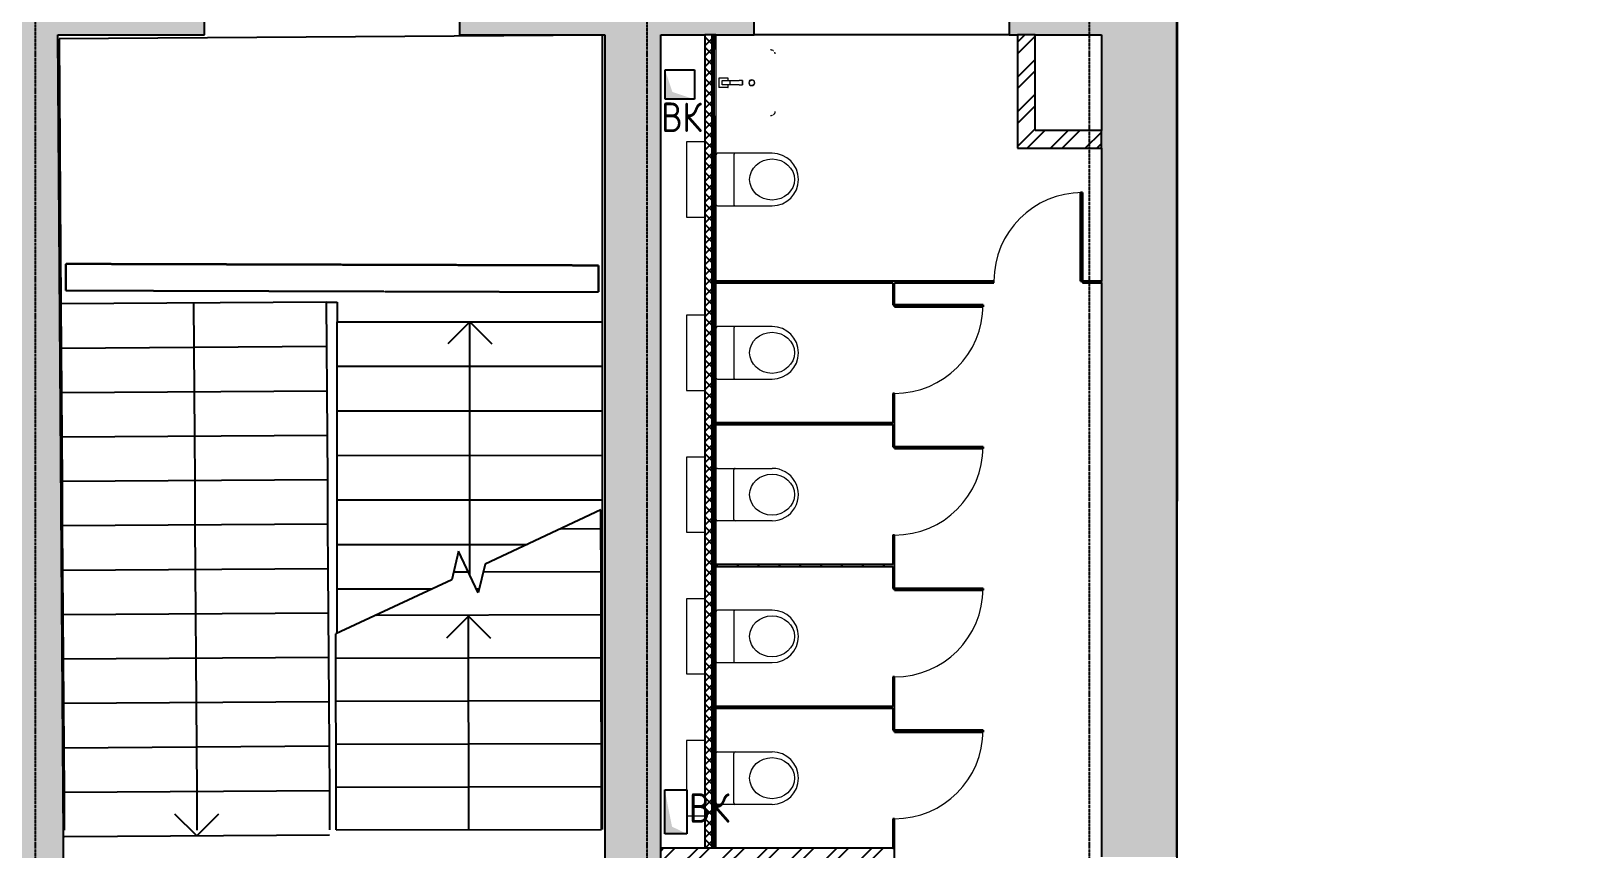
# Model space of a CAD drawing. Header units: millimetres. Extents: x -33838 to 476301, y -41806 to 120107.
# Drawn here: x 111670 to 122257, y 15036 to 20583 of the extents above; entities that cross this region are included whole.
import ezdxf

# ---------------------------------------------------------------- set-up
doc = ezdxf.new("R2010")
doc.units = ezdxf.units.MM
for name, pattern in [('ADSK_Линия сетки', [25, 20, -2.5, 0, -2.5]), ('ADSK_Сверху', [4.5, 3, -1.5]), ('ADSK_Снесено', [4.5, 3, -1.5])]:
    doc.linetypes.add(name, pattern=pattern)
for name, color, linetype, lineweight in [('Аннотация', 7, 'Continuous', 9), ('Двери', 251, 'Continuous', 18), ('Каркас', 7, 'Continuous', 18), ('Лестницы', 7, 'Continuous', 18), ('Сантехника', 251, 'Continuous', 18), ('Стрелки вверх', 7, 'Continuous', 18), ('Узлы', 7, 'Continuous', 18)]:
    doc.layers.add(name, color=color, linetype=linetype, lineweight=lineweight)
for name, color, linetype, lineweight, true_color in [('Линии', 7, 'Continuous', 9, 0x00a600), ('Обобщенные модели', 5, 'Continuous', 18, 0x0000ff), ('Стены внутренние', 5, 'Continuous', 18, 0x0000ff), ('Стены наружные', 1, 'ADSK_Снесено', 18, 0xff0000), ('Стены штриховка', 5, 'Continuous', 18, 0x0000ff)]:
    doc.layers.add(name, color=color, linetype=linetype, lineweight=lineweight, true_color=true_color)
doc.styles.add('GOST Common_2', font='GOST Common_0.ttf', dxfattribs={"width": 0.9, "height": 250})
pattern_1 = [(45, (108139.4, 150), (-117.8655, 117.8655), []), (45, (108217.98, 150), (-117.8655, 117.8655), [])]
pattern_2 = [(45, (108139.4, 150), (-70.7107, 70.7107), [])]

# ---------------------------------------------------------------- blocks, each defined once
blk = doc.blocks.new('Дверь-Одинарная-Панель - 600 x 2150 мм с_у-1872435-02 План 2-го этажа маркировочный')
at = {"layer": 'Двери', "lineweight": 30}
for p, q in [((300, 606), (288, 606)), ((288, 606), (288, 6)), ((300, 6), (300, 606)), ((288, 6), (300, 6))]:
    blk.add_line(p, q, dxfattribs=at)
at = {"layer": 'Двери'}
blk.add_arc((300, 6), 600, 90, 180, dxfattribs=at)
blk = doc.blocks.new('Дверь-Одинарная-Панель - 600 x 2150 мм с_у-1872436-02 План 2-го этажа маркировочный')
at = {"layer": 'Двери', "lineweight": 30}
for p, q in [((288, -6), (300, -6)), ((288, -606), (288, -6)), ((300, -6), (300, -606)), ((300, -606), (288, -606))]:
    blk.add_line(p, q, dxfattribs=at)
at = {"layer": 'Двери'}
blk.add_arc((300, -6), 600, 180, 270, dxfattribs=at)
blk = doc.blocks.new('Туалет подвесной-Moderna R-Laufen - 000 White-2284892-02 План 2-го этажа маркировочный')
at = {"layer": 'Обобщенные модели'}
for p, q in [((-53, 419), (-53, 47)), ((303, 47), (303, 419)), ((-43, 158), (293, 158))]:
    blk.add_line(p, q, dxfattribs=at)
for centre, radius, start, end in [((125, 419), 178, 360, 180), ((-43, 168), 9.89, 180, 270), ((293, 168), 9.89, 270, 360), ((-43, 47), 9.89, 180, 270), ((293, 47), 9.89, 270, 360)]:
    blk.add_arc(centre, radius, start, end, dxfattribs=at)
blk.add_ellipse((125, 418), major_axis=(0, 152), ratio=0.916517, dxfattribs=at)
at = {"layer": 'Сантехника'}
for p, q in [((-130, -38), (-130, -163)), ((380, -163), (380, -38)), ((-130, -163), (380, -163))]:
    blk.add_line(p, q, dxfattribs=at)
blk = doc.blocks.new('Parametric_Porcelain_bathroom_sink_20774 - 450х400мм-2289802-02 План 2-го этажа маркировочный')
at = {"layer": 'Сантехника'}
for p, q in [((-89, 381), (-88, 381)), ((343, 377), (344, 376)), ((110, 167), (140, 167)), ((110, 167), (110, 144)), ((140, 167), (110, 167)), ((110, 84), (110, 144)), ((140, 144), (140, 167)), ((140, 144), (140, 84)), ((93, 69), (93, 9)), ((110, 71), (95, 71)), ((95, 8), (155, 8)), ((110, 49), (110, 84)), ((140, 84), (110, 84)), ((110, 29), (110, 49)), ((140, 29), (110, 29)), ((140, 84), (140, 49)), ((155, 71), (140, 71)), ((140, 49), (140, 29)), ((156, 9), (156, 69)), ((-100, -13), (-95, -13)), ((-95, -13), (-90, -13)), ((-90, -13), (340, -13)), ((340, -13), (345, -13)), ((345, -13), (350, -13))]:
    blk.add_line(p, q, dxfattribs=at)
at = {"layer": 'Сантехника', "flags": 128}
for points in [[(-100, 358), (-100, 359), (-100, 360), (-100, 361), (-100, 362), (-99, 363), (-99, 365)], [(-98, 367), (-98, 368), (-98, 369), (-97, 370), (-97, 371)], [(-95, 373), (-95, 374), (-94, 375), (-93, 376), (-93, 377)], [(-83, 385), (-82, 385), (-81, 385), (-80, 386)], [(-77, 387), (-76, 387), (-75, 387), (-74, 387), (-73, 387), (-72, 387), (-70, 387), (-70, 387)], [(320, 387), (321, 387), (322, 387), (324, 387), (325, 387), (326, 387), (327, 387)], [(329, 386), (331, 386), (332, 385), (333, 385), (334, 384)], [(336, 383), (337, 382), (338, 382), (339, 381), (340, 380)], [(347, 371), (348, 369), (348, 368), (348, 367)], [(349, 365), (349, 364), (350, 363), (350, 361), (350, 360), (350, 359), (350, 358), (350, 358)]]:
    blk.add_lwpolyline(points, dxfattribs=at)
at = {"layer": 'Сантехника'}
for centre, radius, start, end in [((125, 230), 20, 0, 180), ((125, 230), 20, 180, 360), ((125, 230), 18.2, 165.1578, 180), ((125, 230), 18.2, 180, 191.3408), ((125, 230), 16.3, 175.3673, 180), ((125, 230), 16.3, 175.3673, 180), ((125, 230), 16.3, 180, 198.6206), ((125, 230), 16.3, 180, 198.6206), ((125, 230), 18.2, 208.9833, 219.7338), ((125, 230), 18.2, 95.8453, 146.6627), ((125, 230), 16.3, 216.8749, 225), ((125, 230), 16.3, 216.8749, 225), ((125, 230), 18.2, 225, 229.4056), ((125, 230), 18.2, 232.7593, 242.7191), ((125, 230), 18.2, 265.131, 274.1833), ((125, 230), 18.2, 85.131, 94.1833), ((125, 230), 18.2, 275.8453, 326.6627), ((125, 230), 18.2, 52.7593, 62.7191), ((125, 230), 16.3, 36.8749, 45), ((125, 230), 16.3, 36.8749, 45), ((125, 230), 18.2, 45, 49.4056), ((125, 230), 18.2, 28.9833, 39.7338), ((125, 230), 16.3, 0, 18.6206), ((125, 230), 16.3, 0, 18.6206), ((125, 230), 16.3, 355.3673, 360), ((125, 230), 16.3, 355.3673, 360), ((125, 230), 18.2, 0, 11.3408), ((125, 230), 18.2, 345.1578, 360), ((95, 69), 1.87, 90, 180), ((95, 69), 1.87, 120, 150), ((95, 69), 1.87, 120, 150), ((95, 69), 1.87, 120, 150), ((95, 9), 1.49, 180, 270), ((155, 69), 1.87, 0, 90), ((155, 9), 1.49, 270, 360), ((155, 69), 1.87, 30, 60), ((155, 69), 1.87, 30, 60), ((155, 69), 1.87, 30, 60)]:
    blk.add_arc(centre, radius, start, end, dxfattribs=at)
blk = doc.blocks.new('Туалет подвесной-Moderna R-Laufen - 000 White-2285251-02 План 2-го этажа маркировочный')
at = {"layer": 'Обобщенные модели'}
for p, q in [((-53, -419), (-53, -47)), ((303, -47), (303, -419)), ((-43, -158), (293, -158))]:
    blk.add_line(p, q, dxfattribs=at)
for centre, radius, start, end in [((-43, -47), 9.89, 90, 180), ((293, -47), 9.89, 0, 90), ((-43, -168), 9.89, 90, 180), ((293, -168), 9.89, 0, 90), ((125, -419), 178, 180, 0)]:
    blk.add_arc(centre, radius, start, end, dxfattribs=at)
blk.add_ellipse((125, -418), major_axis=(0, 152), ratio=0.916517, dxfattribs=at)
at = {"layer": 'Сантехника'}
for p, q in [((380, 163), (-130, 163)), ((-130, 163), (-130, 38)), ((380, 38), (380, 163))]:
    blk.add_line(p, q, dxfattribs=at)

msp = doc.modelspace()

# ---------------------------------------------------------------- hatches: boundary and pattern name
at = {"layer": 'Стены внутренние', "lineweight": 25, "true_color": 0x636466}
for points in [[(111524.61942, 12721.13609), (111904.61833, 12722.6275), (111849.52038, 20558.63165), (111572.89859, 20558.63165), (111572.79445, 20560.99148), (111469.49439, 20560.99148), (111523.73081, 12847.51427)], [(115560.20712, 13116.97772), (115940.20712, 13118.46913), (115940.20712, 20558.63165), (115560.20712, 20558.63165), (115560.20712, 14580.76738)]]:
    msp.add_hatch(color=251, dxfattribs=at).paths.add_polyline_path(points)
h = msp.add_hatch(dxfattribs=at)
h.set_pattern_fill('FP_3', color=251, style=0, pattern_type=2)
h.set_pattern_definition([(45, (108139.4, 150), (-35.35534, 35.35534), []), (135, (108139.4, 150), (-35.35534, -35.35534), [])])
h.paths.add_polyline_path([(116290.20712, 15040.11752), (116290.20712, 20558.63165), (116240.20712, 20558.63165), (116240.20712, 15040.11752)])
h = msp.add_hatch(dxfattribs=at)
h.set_pattern_fill('FP_2', color=251, style=0, pattern_type=2)
h.set_pattern_definition(pattern_1)
h.paths.add_polyline_path([(118480.71759, 19908.63165), (118480.71759, 20558.63165), (118360.71759, 20558.63165), (118360.71759, 19908.63165)])
h = msp.add_hatch(dxfattribs=at)
h.set_pattern_fill('FP_2', color=251, style=0, pattern_type=2)
h.set_pattern_definition(pattern_1)
h.paths.add_polyline_path([(118360.71759, 19788.63165), (118930.71759, 19788.63165), (118930.71759, 19908.63165), (118360.71759, 19908.63165)])
h = msp.add_hatch(dxfattribs=at)
h.set_pattern_fill('FP_4', color=251, style=0, pattern_type=2)
h.set_pattern_definition(pattern_2)
h.paths.add_polyline_path([(116315.20712, 18876.11752), (118200.97335, 18876.11752), (118200.97335, 18888.11752), (116315.20712, 18888.11752)])
h.paths.add_polyline_path([(118930.71759, 18876.11752), (118930.71759, 18888.11752), (118800.97335, 18888.11752), (118800.97335, 18876.11752)])
h = msp.add_hatch(dxfattribs=at)
h.set_pattern_fill('FP_4', color=251, style=0, pattern_type=2)
h.set_pattern_definition(pattern_2)
h.paths.add_polyline_path([(117515.20712, 15040.11752), (117527.20712, 15040.11752), (117527.20712, 15240.11752), (117515.20712, 15240.11752)])
h.paths.add_polyline_path([(117515.20712, 15840.11752), (117527.20712, 15840.11752), (117527.20712, 16202.11752), (117515.20712, 16202.11752), (117515.20712, 15990.11752)])
h.paths.add_polyline_path([(117515.20712, 16802.11752), (117527.20712, 16802.11752), (117527.20712, 17164.11752), (117515.20712, 17164.11752), (117515.20712, 16952.11752)])
h.paths.add_polyline_path([(117515.20712, 17764.11752), (117527.20712, 17764.11752), (117527.20712, 18126.11752), (117515.20712, 18126.11752), (117515.20712, 17914.11752)])
h.paths.add_polyline_path([(117527.20712, 18726.11752), (117527.20712, 18876.11752), (117515.20712, 18875.9038), (117515.20712, 18726.11752)])
h = msp.add_hatch(dxfattribs=at)
h.set_pattern_fill('FP_4', color=251, style=0, pattern_type=2)
h.set_pattern_definition(pattern_2)
h.paths.add_polyline_path([(116696.98823, 17914.11752), (117515.20712, 17914.11752), (117515.20712, 17926.11752), (116315.20712, 17926.11752), (116315.20712, 17914.11752), (116325.09603, 17914.11752)])
h = msp.add_hatch(dxfattribs=at)
h.set_pattern_fill('FP_4', color=251, style=0, pattern_type=2)
h.set_pattern_definition(pattern_2)
h.paths.add_polyline_path([(117128.48689, 16952.11752), (117515.20712, 16952.11752), (117515.20712, 16964.11752), (116315.20712, 16964.11752), (116315.20712, 16952.11752), (116868.92303, 16952.11752)])
h = msp.add_hatch(dxfattribs=at)
h.set_pattern_fill('FP_4', color=251, style=0, pattern_type=2)
h.set_pattern_definition(pattern_2)
h.paths.add_polyline_path([(117128.48689, 15990.11752), (117515.20712, 15990.11752), (117515.20712, 16002.11752), (116315.20712, 16002.11752), (116315.20712, 15990.11752), (116696.98823, 15990.11752)])
h = msp.add_hatch(dxfattribs=at)
h.set_pattern_fill('FP_2', color=251, style=0, pattern_type=2)
h.set_pattern_definition(pattern_1)
h.paths.add_polyline_path([(116493.15659, 14920.11752), (117527.20712, 14920.11752), (117527.20712, 15040.11752), (115940.20712, 15040.11752), (115940.20712, 14920.11752), (116468.37849, 14920.11752)])
at = {"layer": 'Стены наружные', "linetype": 'Continuous', "lineweight": 25, "true_color": 0x636466}
h = msp.add_hatch(color=251, dxfattribs=at)
h.paths.add_polyline_path([(118930.71759, 20558.63165), (119440.71759, 20558.63165), (119440.71759, 21068.63165), (118304.94566, 21068.63165), (118304.94566, 20558.63165)])
h.paths.add_polyline_path([(116574.94566, 20558.63165), (116574.94566, 21068.63165), (114575.13652, 21068.63165), (114575.13652, 20558.63165), (116493.15659, 20558.63165)])
h.paths.add_polyline_path([(112845.13652, 20558.63165), (112845.13652, 21068.63165), (111572.89859, 21068.63165), (111572.89859, 20558.63165), (112082.89859, 20558.63165)])
h = msp.add_hatch(color=251, dxfattribs=at)
h.paths.add_polyline_path([(118930.71759, 13309.61744), (119399.51053, 13309.61744), (119440.71759, 13359.61744), (119440.71759, 14130.74577), (118930.71759, 14130.74577)])
h.paths.add_polyline_path([(119328.16529, 14980.74577), (119440.71759, 14980.74577), (119440.71759, 20558.63165), (118930.71759, 20558.63165), (118930.71759, 14980.74577), (119055.97335, 14980.74577)])
at = {"layer": 'Узлы', "lineweight": 25, "true_color": 0x636466}
for points in [[(115969.74457, 20121.31926), (116169.74457, 20121.31926), (116019.24205, 20170.81673), (115969.74457, 20321.31926), (115969.74457, 20170.81673)], [(116016.85872, 15136.8786), (116115.20712, 15137.93951), (116016.85872, 15186.37608), (115967.36125, 15436.8786), (115967.36125, 15136.8786)]]:
    msp.add_hatch(color=251, dxfattribs=at).paths.add_polyline_path(points)

# ---------------------------------------------------------------- linework, layer by layer
at = {"linetype": 'ADSK_Линия сетки', "lineweight": 25}
for p, q in [((111699.30993, -3863.55169), (111699.30993, 44571.85247)), ((115849.30993, -3863.55169), (115849.30993, 21818.8012)), ((118849.30993, -3863.55169), (118849.30993, 21818.8012))]:
    msp.add_line(p, q, dxfattribs=at)
at = {"color": 251, "lineweight": 25, "true_color": 0x636466}
msp.add_lwpolyline([(119444.63569, 21068.63165), (119440.71759, 13720.1816), (122426.97335, 13716.63165), (122426.97335, 13206.63165), (120564.5631, 13206.63165), (120564.5631, 11328.12025), (143932.16837, 11328.12025), (143932.16837, 13716.63165), (146881.30433, 13716.63165), (146869.10338, 21084.05859), (139456.41559, 21084.05859), (139456.41559, 43675.12698), (126595.23494, 43675.12698), (126595.23494, 21068.63165), (119444.63569, 21068.63165)], dxfattribs=at)
at = {"layer": 'Каркас', "color": 251, "linetype": 'ADSK_Сверху', "lineweight": 25, "true_color": 0x636466}
for p, q in [((111903.81607, 19004.53991), (111903.29539, 18824.44066)), ((111903.29539, 18824.44066), (111903.81607, 19004.53991)), ((115518.43062, 18994.08969), (111903.81607, 19004.53991)), ((111903.81607, 19004.53991), (115518.43062, 18994.08969)), ((115518.43062, 18994.08969), (115517.90993, 18813.99044)), ((115517.90993, 18813.99044), (115518.43062, 18994.08969)), ((111903.29539, 18824.44066), (115517.90993, 18813.99044)), ((111903.29539, 18824.44066), (115517.90993, 18813.99044))]:
    msp.add_line(p, q, dxfattribs=at)
at = {"layer": 'Лестницы', "color": 251, "lineweight": 25, "true_color": 0x636466}
for p, q in [((115544.34963, 20556.26581), (111859.22588, 20532.43224)), ((115544.94747, 18612.09103), (115544.34963, 20556.26581)), ((111859.22588, 20532.43224), (111870.86715, 18732.46989)), ((113670.82951, 18744.11116), (111870.86715, 18732.46989)), ((113670.82951, 18744.11116), (111870.86715, 18732.46989)), ((113670.82951, 18744.11116), (113744.90664, 18744.59025)), ((113670.82951, 18744.11116), (113672.77813, 18442.81746)), ((113744.90664, 18744.59025), (113744.94755, 18611.53753)), ((111870.86715, 18732.46989), (111872.81577, 18431.17619)), ((113744.94755, 18611.53753), (115544.94747, 18612.09103)), ((113744.94755, 18611.53753), (115544.94747, 18612.09103)), ((113745.04045, 18309.43754), (113744.94755, 18611.53753)), ((115545.04036, 18309.99105), (115544.94747, 18612.09103)), ((113672.77813, 18442.81746), (111872.81577, 18431.17619)), ((113672.77813, 18442.81746), (111872.81577, 18431.17619)), ((111872.81577, 18431.17619), (111874.76439, 18129.88249)), ((113672.77813, 18442.81746), (113674.72675, 18141.52376)), ((113745.04045, 18309.43754), (115545.04036, 18309.99105)), ((113745.04045, 18309.43754), (115545.04036, 18309.99105)), ((113745.13335, 18007.33756), (113745.04045, 18309.43754)), ((115545.13326, 18007.89106), (115545.04036, 18309.99105)), ((113674.72675, 18141.52376), (111874.76439, 18129.88249)), ((113674.72675, 18141.52376), (111874.76439, 18129.88249)), ((111874.76439, 18129.88249), (111876.71301, 17828.58879)), ((113674.72675, 18141.52376), (113676.67537, 17840.23006)), ((113745.13335, 18007.33756), (115545.13326, 18007.89106)), ((113745.13335, 18007.33756), (115545.13326, 18007.89106)), ((113745.22624, 17705.23757), (113745.13335, 18007.33756)), ((115545.22616, 17705.79108), (115545.13326, 18007.89106)), ((113676.67537, 17840.23006), (111876.71301, 17828.58879)), ((113676.67537, 17840.23006), (111876.71301, 17828.58879)), ((111876.71301, 17828.58879), (111878.66163, 17527.29509)), ((113676.67537, 17840.23006), (113678.62399, 17538.93636)), ((113745.22624, 17705.23757), (115545.22616, 17705.79108)), ((113745.22624, 17705.23757), (115545.22616, 17705.79108)), ((113745.31914, 17403.13759), (113745.22624, 17705.23757)), ((115545.31905, 17403.69109), (115545.22616, 17705.79108)), ((113678.62399, 17538.93636), (111878.66163, 17527.29509)), ((113678.62399, 17538.93636), (111878.66163, 17527.29509)), ((111878.66163, 17527.29509), (111880.61025, 17226.00139)), ((113678.62399, 17538.93636), (113680.57261, 17237.64267)), ((113745.31914, 17403.13759), (115545.31905, 17403.69109)), ((113745.31914, 17403.13759), (115545.31905, 17403.69109)), ((113745.41204, 17101.0376), (113745.31914, 17403.13759)), ((115545.41195, 17101.59111), (115545.31905, 17403.69109)), ((115534.55204, 17336.02793), (114748.50773, 16967.75085)), ((115534.78453, 17207.95125), (115534.55204, 17336.02793)), ((113680.57261, 17237.64267), (111880.61025, 17226.00139)), ((113680.57261, 17237.64267), (111880.61025, 17226.00139)), ((111880.61025, 17226.00139), (111882.55887, 16924.7077)), ((113680.57261, 17237.64267), (113682.52122, 16936.34897)), ((115260.1232, 17207.45267), (115534.78453, 17207.95125)), ((115260.1232, 17207.45267), (115534.78453, 17207.95125)), ((115535.31386, 16916.35173), (115534.78453, 17207.95125)), ((113745.41204, 17101.0376), (115033.83833, 17101.4338)), ((113745.41204, 17101.0376), (115033.83833, 17101.4338)), ((113745.50493, 16798.93761), (113745.41204, 17101.0376)), ((114569.02429, 17056.2085), (114522.12295, 16861.68516)), ((114701.60639, 16773.22752), (114569.02429, 17056.2085)), ((115534.97761, 17101.5879), (115545.41195, 17101.59111)), ((115534.97761, 17101.5879), (115545.41195, 17101.59111)), ((115545.50485, 16799.49112), (115545.41195, 17101.59111)), ((114748.50773, 16967.75085), (114701.60639, 16773.22752)), ((113682.52122, 16936.34897), (111882.55887, 16924.7077)), ((113682.52122, 16936.34897), (111882.55887, 16924.7077)), ((111882.55887, 16924.7077), (111884.50749, 16623.414)), ((113682.52122, 16936.34897), (113684.46984, 16635.05527)), ((114522.12295, 16861.68516), (113736.07864, 16493.40808)), ((114534.86568, 16914.53566), (114635.31534, 16914.71801)), ((114534.86568, 16914.53566), (114635.31534, 16914.71801)), ((114735.765, 16914.90035), (115535.31386, 16916.35173)), ((114735.765, 16914.90035), (115535.31386, 16916.35173)), ((115535.84318, 16624.75221), (115535.31386, 16916.35173)), ((113745.50493, 16798.93761), (114388.61775, 16799.13537)), ((113745.50493, 16798.93761), (114388.61775, 16799.13537)), ((113745.59751, 16497.86786), (113745.50493, 16798.93761)), ((114689.42472, 16799.22787), (114707.87668, 16799.23355)), ((114689.42472, 16799.22787), (114707.87668, 16799.23355)), ((115535.526, 16799.48805), (115545.50485, 16799.49112)), ((115535.526, 16799.48805), (115545.50485, 16799.49112)), ((115545.59774, 16497.39113), (115545.50485, 16799.49112)), ((113684.46984, 16635.05527), (111884.50749, 16623.414)), ((113684.46984, 16635.05527), (111884.50749, 16623.414)), ((111884.50749, 16623.414), (111886.45611, 16322.1203)), ((113684.46984, 16635.05527), (113686.41846, 16333.76157)), ((114010.50748, 16621.98334), (115535.84318, 16624.75221)), ((114010.50748, 16621.98334), (115535.84318, 16624.75221)), ((115536.37251, 16333.15269), (115535.84318, 16624.75221)), ((113736.37548, 16329.88525), (113736.07864, 16493.40808)), ((115536.07438, 16497.38821), (115545.59774, 16497.39113)), ((115536.07438, 16497.38821), (115545.59774, 16497.39113)), ((115545.69064, 16195.29115), (115545.59774, 16497.39113)), ((113686.41846, 16333.76157), (111886.45611, 16322.1203)), ((113686.41846, 16333.76157), (111886.45611, 16322.1203)), ((111886.45611, 16322.1203), (111888.40473, 16020.8266)), ((113686.41846, 16333.76157), (113688.36708, 16032.46787)), ((113736.37548, 16329.88525), (115536.37251, 16333.15269)), ((113736.37548, 16329.88525), (115536.37251, 16333.15269)), ((113736.9048, 16038.28573), (113736.37548, 16329.88525)), ((115536.90184, 16041.55317), (115536.37251, 16333.15269)), ((115536.62277, 16195.28836), (115545.69064, 16195.29115)), ((115536.62277, 16195.28836), (115545.69064, 16195.29115)), ((115545.78354, 15893.19116), (115545.69064, 16195.29115)), ((113688.36708, 16032.46787), (111888.40473, 16020.8266)), ((113688.36708, 16032.46787), (111888.40473, 16020.8266)), ((111888.40473, 16020.8266), (111890.35335, 15719.5329)), ((113688.36708, 16032.46787), (113690.3157, 15731.17417)), ((113736.9048, 16038.28573), (115536.90184, 16041.55317)), ((113736.9048, 16038.28573), (115536.90184, 16041.55317)), ((113737.43413, 15746.68621), (113736.9048, 16038.28573)), ((115537.43116, 15749.95365), (115536.90184, 16041.55317)), ((115537.17115, 15893.18851), (115545.78354, 15893.19116)), ((115537.17115, 15893.18851), (115545.78354, 15893.19116)), ((115545.87643, 15591.09118), (115545.78354, 15893.19116)), ((113690.3157, 15731.17417), (111890.35335, 15719.5329)), ((113690.3157, 15731.17417), (111890.35335, 15719.5329)), ((111890.35335, 15719.5329), (111892.30197, 15418.2392)), ((113690.3157, 15731.17417), (113692.26432, 15429.88047)), ((113737.43413, 15746.68621), (115537.43116, 15749.95365)), ((113737.43413, 15746.68621), (115537.43116, 15749.95365)), ((113737.96345, 15455.08669), (113737.43413, 15746.68621)), ((115537.96049, 15458.35413), (115537.43116, 15749.95365)), ((115537.71954, 15591.08867), (115545.87643, 15591.09118)), ((115537.71954, 15591.08867), (115545.87643, 15591.09118)), ((115545.96933, 15288.99119), (115545.87643, 15591.09118)), ((113737.96345, 15455.08669), (115537.96049, 15458.35413)), ((113737.96345, 15455.08669), (115537.96049, 15458.35413)), ((115538.48981, 15166.75461), (115537.96049, 15458.35413)), ((113692.26432, 15429.88047), (111892.30197, 15418.2392)), ((113692.26432, 15429.88047), (111892.30197, 15418.2392)), ((111892.30197, 15418.2392), (111893.96471, 15161.14797)), ((113692.26432, 15429.88047), (113693.98122, 15164.41544)), ((113738.49278, 15163.48717), (113737.96345, 15455.08669)), ((115538.26793, 15288.98882), (115545.96933, 15288.99119)), ((115538.26793, 15288.98882), (115545.96933, 15288.99119)), ((115546.0066, 15167.77733), (115545.96933, 15288.99119)), ((113738.49278, 15163.48717), (115538.48981, 15166.75461)), ((113738.49278, 15163.48717), (115538.48981, 15166.75461)), ((113694.21294, 15128.58677), (111894.25059, 15116.9455))]:
    msp.add_line(p, q, dxfattribs=at)
at = {"layer": 'Линии', "color": 251, "lineweight": 25, "true_color": 0x636466}
for p, q in [((115969.74457, 20321.31926), (116169.74457, 20321.31926)), ((115969.74457, 20121.31926), (115969.74457, 20321.31926)), ((116169.74457, 20321.31926), (116169.74457, 20121.31926)), ((116169.74457, 20121.31926), (115969.74457, 20121.31926)), ((115967.36125, 15436.8786), (116117.36125, 15436.8786)), ((115967.36125, 15136.8786), (115967.36125, 15436.8786)), ((116117.36125, 15436.8786), (116117.36125, 15136.8786)), ((116117.36125, 15136.8786), (115967.36125, 15136.8786))]:
    msp.add_line(p, q, dxfattribs=at)
at = {"layer": 'Стены внутренние', "color": 251, "lineweight": 25, "true_color": 0x636466}
for p, q in [((111901.94646, 13102.61994), (111849.52038, 20558.63165)), ((115560.20712, 20558.63165), (115560.20712, 13116.97772)), ((115940.20712, 13118.46913), (115940.20712, 20558.63165)), ((116240.20712, 20558.63165), (116240.20712, 15040.11752)), ((116290.20712, 20558.63165), (116240.20712, 20558.63165)), ((116315.20712, 20558.63165), (116291.20712, 20558.63165)), ((116315.20712, 20458.46128), (116315.20712, 20558.63165)), ((118360.71759, 20558.63165), (118360.71759, 19788.63165)), ((118480.71759, 20558.63165), (118360.71759, 20558.63165)), ((118480.71759, 19908.63165), (118480.71759, 20558.63165)), ((116315.20712, 15040.11752), (116315.20712, 20008.80202)), ((118930.71759, 19908.63165), (118480.71759, 19908.63165)), ((118930.71759, 19788.63165), (118930.71759, 19908.63165)), ((118360.71759, 19788.63165), (118930.71759, 19788.63165)), ((118200.97335, 18888.11752), (116315.20712, 18888.11752)), ((116315.20712, 18876.11752), (117515.20712, 18876.11752)), ((117515.20712, 18876.11752), (117515.20712, 18726.11752)), ((117527.20712, 18876.11752), (118200.97335, 18876.11752)), ((117527.20712, 18726.11752), (117527.20712, 18876.11752)), ((118200.97335, 18876.11752), (118200.97335, 18888.11752)), ((118930.71759, 18888.11752), (118800.97335, 18888.11752)), ((118800.97335, 18888.11752), (118800.97335, 18876.11752)), ((118800.97335, 18876.11752), (118930.71759, 18876.11752)), ((118930.71759, 18876.11752), (118930.71759, 18888.11752)), ((117515.20712, 18726.11752), (117527.20712, 18726.11752)), ((117515.20712, 18126.11752), (117515.20712, 17926.11752)), ((117527.20712, 18126.11752), (117515.20712, 18126.11752)), ((117527.20712, 17764.11752), (117527.20712, 18126.11752)), ((117515.20712, 17926.11752), (116315.20712, 17926.11752)), ((116315.20712, 17914.11752), (117515.20712, 17914.11752)), ((117515.20712, 17914.11752), (117515.20712, 17764.11752)), ((117515.20712, 17764.11752), (117527.20712, 17764.11752)), ((117515.20712, 17164.11752), (117515.20712, 16964.11752)), ((117527.20712, 17164.11752), (117515.20712, 17164.11752)), ((117527.20712, 16802.11752), (117527.20712, 17164.11752)), ((117515.20712, 16964.11752), (116315.20712, 16964.11752)), ((116315.20712, 16952.11752), (117515.20712, 16952.11752)), ((117515.20712, 16952.11752), (117515.20712, 16802.11752)), ((117515.20712, 16802.11752), (117527.20712, 16802.11752)), ((117515.20712, 16202.11752), (117515.20712, 16002.11752)), ((117527.20712, 16202.11752), (117515.20712, 16202.11752)), ((117527.20712, 15840.11752), (117527.20712, 16202.11752)), ((117515.20712, 16002.11752), (116315.20712, 16002.11752)), ((116315.20712, 15990.11752), (117515.20712, 15990.11752)), ((117515.20712, 15990.11752), (117515.20712, 15840.11752)), ((117515.20712, 15840.11752), (117527.20712, 15840.11752)), ((117515.20712, 15240.11752), (117515.20712, 15040.11752)), ((117527.20712, 15240.11752), (117515.20712, 15240.11752)), ((117527.20712, 14920.11752), (117527.20712, 15240.11752)), ((117515.20712, 15040.11752), (115940.20712, 15040.11752))]:
    msp.add_line(p, q, dxfattribs=at)
at = {"layer": 'Стены наружные', "color": 251, "linetype": 'Continuous', "lineweight": 25, "true_color": 0x636466}
for p, q in [((112845.13652, 20558.63165), (112845.13652, 21068.63165)), ((114575.13652, 21068.63165), (114575.13652, 20558.63165)), ((116574.94566, 20558.63165), (116574.94566, 21068.63165)), ((118304.94566, 21068.63165), (118304.94566, 20558.63165)), ((119440.71759, 14980.74577), (119440.71759, 21068.63165)), ((111849.52038, 20558.63165), (112845.13652, 20558.63165)), ((114575.13652, 20558.63165), (115560.20712, 20558.63165)), ((115940.20712, 20558.63165), (116240.20712, 20558.63165)), ((116315.20712, 20558.63165), (116574.94566, 20558.63165)), ((118304.94566, 20558.63165), (116574.94566, 20558.63165)), ((118304.94566, 20558.63165), (118360.71759, 20558.63165)), ((118480.71759, 20558.63165), (118930.71759, 20558.63165)), ((118930.71759, 20558.63165), (118930.71759, 19908.63165)), ((118930.71759, 19788.63165), (118930.71759, 18888.11752)), ((118930.71759, 18876.11752), (118930.71759, 14980.74577))]:
    msp.add_line(p, q, dxfattribs=at)
at = {"layer": 'Стены штриховка', "color": 251, "lineweight": 25, "true_color": 0x636466}
for p, q in [((116290.20712, 15040.11752), (116290.20712, 20558.63165)), ((116291.20712, 20558.63165), (116290.20712, 20558.63165)), ((116291.20712, 15040.11752), (116291.20712, 20558.63165)), ((116303.20712, 15040.11752), (116303.20712, 20558.63165)), ((117515.20712, 15040.11752), (117527.20712, 15040.11752))]:
    msp.add_line(p, q, dxfattribs=at)
at = {"layer": 'Стрелки вверх', "color": 251, "lineweight": 25, "true_color": 0x636466}
for p, q in [((112770.84833, 18738.29052), (112772.79695, 18436.99682)), ((114644.94751, 18611.81428), (114494.99364, 18461.76816)), ((114645.04041, 18309.7143), (114644.94751, 18611.81428)), ((114644.94751, 18611.81428), (114794.99363, 18461.86041)), ((112772.79695, 18436.99682), (112774.74557, 18135.70313)), ((114645.1333, 18007.61431), (114645.04041, 18309.7143)), ((112774.74557, 18135.70313), (112776.69419, 17834.40943)), ((114645.2262, 17705.51432), (114645.1333, 18007.61431)), ((112776.69419, 17834.40943), (112778.64281, 17533.11573)), ((114645.3191, 17403.41434), (114645.2262, 17705.51432)), ((112778.64281, 17533.11573), (112780.59143, 17231.82203)), ((114645.41199, 17101.31435), (114645.3191, 17403.41434)), ((112780.59143, 17231.82203), (112782.54005, 16930.52833)), ((114645.47604, 16893.03118), (114645.41199, 17101.31435)), ((112782.54005, 16930.52833), (112784.48867, 16629.23463)), ((112784.48867, 16629.23463), (112786.43729, 16327.94093)), ((114635.85991, 16614.7185), (114486.13245, 16464.44646)), ((114636.37399, 16331.51897), (114635.85991, 16614.7185)), ((114635.85991, 16614.7185), (114786.13195, 16464.99103)), ((112786.43729, 16327.94093), (112788.38591, 16026.64723)), ((114636.90332, 16039.91945), (114636.37399, 16331.51897)), ((112788.38591, 16026.64723), (112790.33453, 15725.35354)), ((114637.43264, 15748.31993), (114636.90332, 16039.91945)), ((112790.33453, 15725.35354), (112792.28314, 15424.05984)), ((114637.96197, 15456.72041), (114637.43264, 15748.31993)), ((112792.28314, 15424.05984), (112793.97296, 15162.78171)), ((114638.49129, 15165.12089), (114637.96197, 15456.72041)), ((112794.23176, 15122.76614), (112643.2648, 15271.7929)), ((112794.23176, 15122.76614), (112943.25852, 15273.73311))]:
    msp.add_line(p, q, dxfattribs=at)

# ---------------------------------------------------------------- block references
at = {"layer": 'Двери', "color": 251, "lineweight": 25, "true_color": 0x636466}
msp.add_blockref('Дверь-Одинарная-Панель - 600 x 2150 мм с_у-1872435-02 План 2-го этажа маркировочный', (118500.97335, 18882.11752), dxfattribs=at)
at = {"layer": 'Двери', "color": 251, "lineweight": 25, "true_color": 0x636466, "rotation": 89.99999999999991}
for p in [(117521.20712, 18426.11752), (117521.20712, 17464.11752), (117521.20712, 16502.11752), (117521.20712, 15540.11752)]:
    msp.add_blockref('Дверь-Одинарная-Панель - 600 x 2150 мм с_у-1872436-02 План 2-го этажа маркировочный', p, dxfattribs=at)
at = {"layer": 'Сантехника', "color": 251, "lineweight": 25, "true_color": 0x636466}
for name, p, rotation in [('Parametric_Porcelain_bathroom_sink_20774 - 450х400мм-2289802-02 План 2-го этажа маркировочный', (116327.70712, 20358.63165), 269.9999999999999), ('Туалет подвесной-Moderna R-Laufen - 000 White-2284892-02 План 2-го этажа маркировочный', (116277.70712, 19701.84433), 269.9999999999999), ('Туалет подвесной-Moderna R-Laufen - 000 White-2284892-02 План 2-го этажа маркировочный', (116277.70712, 18526.11752), 269.9999999999999), ('Туалет подвесной-Moderna R-Laufen - 000 White-2285251-02 План 2-го этажа маркировочный', (116277.70712, 17314.11752), 89.99999999999993), ('Туалет подвесной-Moderna R-Laufen - 000 White-2284892-02 План 2-го этажа маркировочный', (116277.70712, 16602.11752), 269.9999999999999), ('Туалет подвесной-Moderna R-Laufen - 000 White-2285251-02 План 2-го этажа маркировочный', (116277.70712, 15390.11752), 89.99999999999991)]:
    msp.add_blockref(name, p, dxfattribs=dict(at, rotation=rotation))

# ---------------------------------------------------------------- texts
at = {"layer": 'Аннотация', "color": 251, "lineweight": 25, "true_color": 0x636466, "char_height": 200, "width": 360.759375, "attachment_point": 1, "style": 'GOST Common_2'}
for insert in [(115944.05958, 20099.33959), (116132.29579, 15412.97557)]:
    msp.add_mtext('ВК', dxfattribs=dict(at, insert=insert))

doc.saveas('drawing.dxf')
